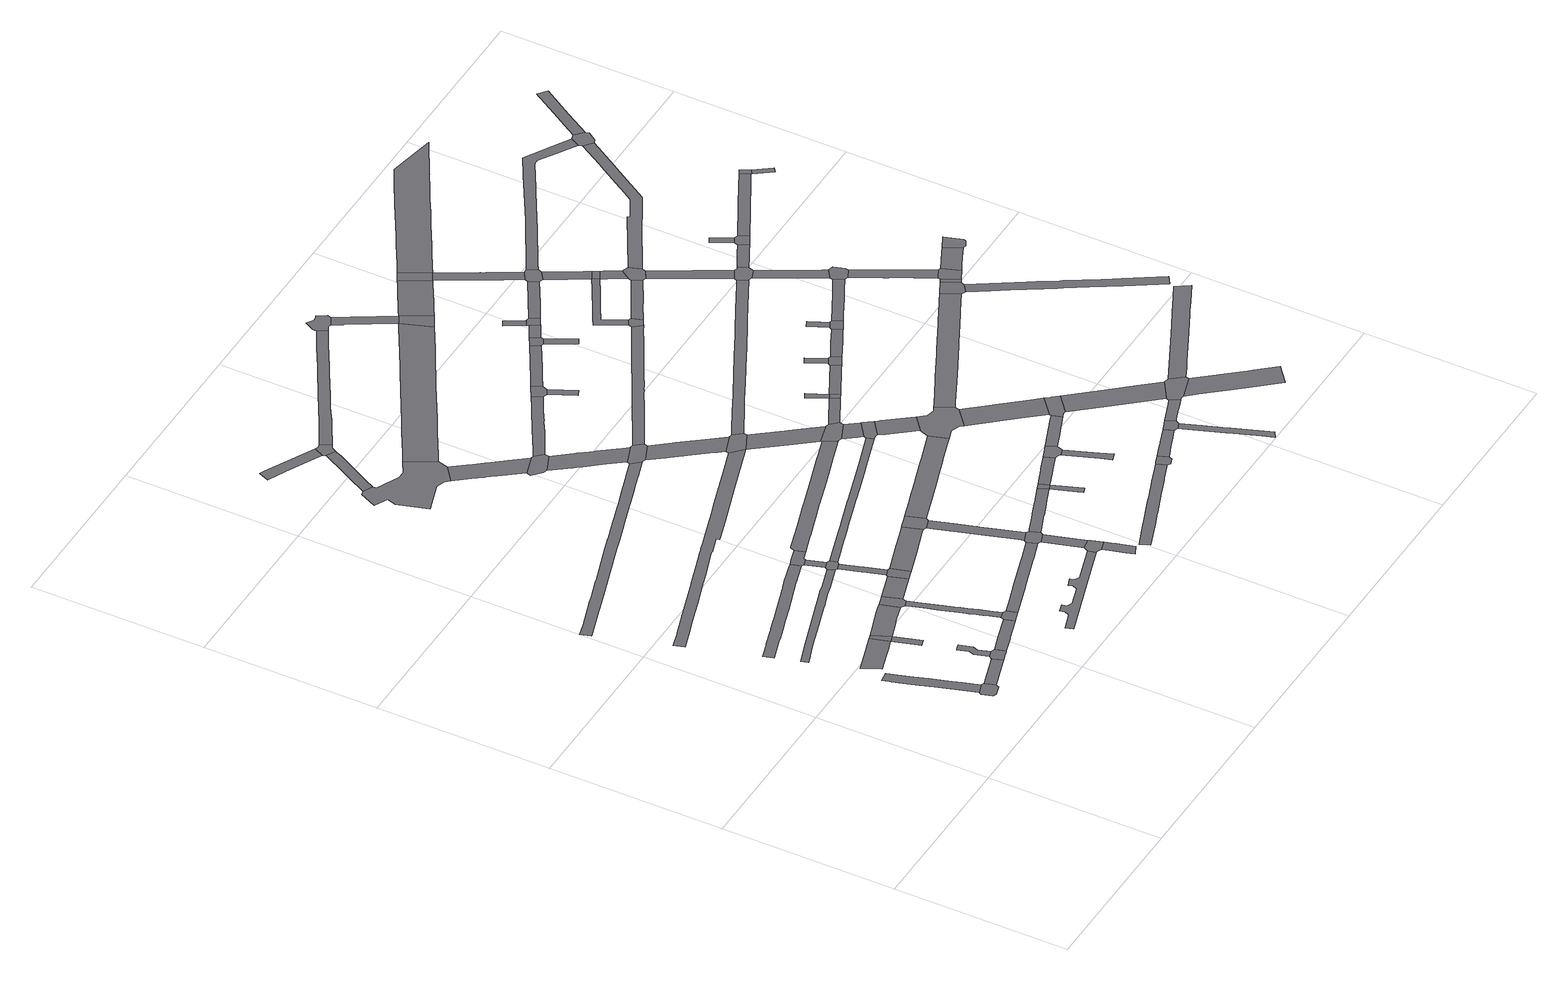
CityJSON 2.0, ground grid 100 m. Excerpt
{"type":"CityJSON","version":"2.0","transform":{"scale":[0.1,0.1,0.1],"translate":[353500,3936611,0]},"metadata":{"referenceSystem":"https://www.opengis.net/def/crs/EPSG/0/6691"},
"CityObjects":{
"road1":{"type":"Road","attributes":{"RoadStructureAttribute.sectionType":"1"},"geometry":[{"type":"MultiSurface","lod":"1","boundaries":[[[0,1,2,3,4,5,6,7,8,9,10,11,12,13,14,15,16,17,18,19,20]]]}]},
"road2":{"type":"Road","geometry":[{"type":"MultiSurface","lod":"1","boundaries":[[[19,21,22,23,24,25,26,27,28,20]]]}]},
"road3":{"type":"Road","attributes":{"RoadStructureAttribute.sectionType":"1"},"geometry":[{"type":"MultiSurface","lod":"1","boundaries":[[[29,30,28,27,31,32,33]]]}]},
"road4":{"type":"Road","attributes":{"RoadStructureAttribute.sectionType":"1"},"geometry":[{"type":"MultiSurface","lod":"1","boundaries":[[[34,35,36,37,38,39,40,41,42,43]]]}]},
"road5":{"type":"Road","geometry":[{"type":"MultiSurface","lod":"1","boundaries":[[[44,45,46,47,48,49,50,51,52,33,32]]]}]},
"road6":{"type":"Road","attributes":{"RoadStructureAttribute.sectionType":"1"},"geometry":[{"type":"MultiSurface","lod":"1","boundaries":[[[51,53,54,55,56,57,58,59,52]]]}]},
"road7":{"type":"Road","geometry":[{"type":"MultiSurface","lod":"1","boundaries":[[[39,60,61,40]]]}]},
"road8":{"type":"Road","attributes":{"RoadStructureAttribute.sectionType":"1"},"geometry":[{"type":"MultiSurface","lod":"1","boundaries":[[[39,62,63,64,60]]]}]},
"road9":{"type":"Road","attributes":{"RoadStructureAttribute.sectionType":"1"},"geometry":[{"type":"MultiSurface","lod":"1","boundaries":[[[65,66,67,68,69,70,71,72,73,74,75,76,77,78,79,80,81,82,83,84,85,86,87,88,89,90,91,92,93,94,95,96,97,98,99,100]]]}]},
"road10":{"type":"Road","attributes":{"RoadStructureAttribute.sectionType":"1"},"geometry":[{"type":"MultiSurface","lod":"1","boundaries":[[[101,102,103,104,105,106,107,108,109,110,111,112,113,114,115,116,117,118,119,120]]]}]},
"road11":{"type":"Road","attributes":{"RoadStructureAttribute.sectionType":"1"},"geometry":[{"type":"MultiSurface","lod":"1","boundaries":[[[121,122,123,124,125,126,61,60,127,128,129,130,131,132,133]]]}]},
"road12":{"type":"Road","attributes":{"RoadStructureAttribute.sectionType":"1"},"geometry":[{"type":"MultiSurface","lod":"1","boundaries":[[[134,135,136,137,50,49,138,139,140,141]]]}]},
"road13":{"type":"Road","geometry":[{"type":"MultiSurface","lod":"1","boundaries":[[[142,133,132,143,144,145,146,147]]]}]},
"road14":{"type":"Road","attributes":{"RoadStructureAttribute.sectionType":"1"},"geometry":[{"type":"MultiSurface","lod":"1","boundaries":[[[148,149,150,151,152,153,154,155,156,144,143,157,158,159,160,161,162,163,164,165,166,167,168,169,170,171,172,173,174]]]}]},
"road15":{"type":"Road","geometry":[{"type":"MultiSurface","lod":"1","boundaries":[[[175,176,177,148,174,178,134,141]]]}]},
"road16":{"type":"Road","attributes":{"RoadStructureAttribute.sectionType":"1"},"geometry":[{"type":"MultiSurface","lod":"1","boundaries":[[[179,180,147,146,181,182]]]}]},
"road17":{"type":"Road","attributes":{"RoadStructureAttribute.sectionType":"1"},"geometry":[{"type":"MultiSurface","lod":"1","boundaries":[[[183,184,185,186,187,188,189,190,191,192,193,194,195,196,197,198,199,200,201,202,203,204,205,206,207,208,209,210,211,212,213,214,215,216,217,218,219,220,221,222,223,224,225,226,227,228,229,230,231,232]]]}]},
"road18":{"type":"Road","attributes":{"RoadStructureAttribute.sectionType":"1"},"geometry":[{"type":"MultiSurface","lod":"1","boundaries":[[[233,234,235,236]]]}]},
"road19":{"type":"Road","geometry":[{"type":"MultiSurface","lod":"1","boundaries":[[[237,238,236,235,101,120,239,240]]]}]},
"road20":{"type":"Road","attributes":{"RoadStructureAttribute.sectionType":"1"},"geometry":[{"type":"MultiSurface","lod":"1","boundaries":[[[239,241,242,243,244,245,246,247,248,249,250,240]]]}]},
"road21":{"type":"Road","geometry":[{"type":"MultiSurface","lod":"1","boundaries":[[[251,252,253,254,246,245,179,182]]]}]},
"road22":{"type":"Road","attributes":{"RoadStructureAttribute.sectionType":"1"},"geometry":[{"type":"MultiSurface","lod":"1","boundaries":[[[255,256,257,258,259,260,261,262,263,264,265,266,267,268,269,270,271,272,273,274,275,276,277,278,279,280,281,282,283,284,285,286,287,288,289,290,291,292,293,294,295,296,297,298,299,300,301,302,303,304,305,306,307,308,309,310,311,312]]]}]},
"road23":{"type":"Road","geometry":[{"type":"MultiSurface","lod":"1","boundaries":[[[99,313,234,233,314,315,316,317,318,100]]]}]},
"road24":{"type":"Road","attributes":{"RoadStructureAttribute.sectionType":"1"},"geometry":[{"type":"MultiSurface","lod":"1","boundaries":[[[319,320,321,322,323,324,325,326,327,328,329,330,331,332,333,334,335,336,337]]]}]},
"road25":{"type":"Road","attributes":{"RoadStructureAttribute.sectionType":"1"},"geometry":[{"type":"MultiSurface","lod":"1","boundaries":[[[338,339,340,341,342,343,344,176,175,345,346,347,348,349,350,351,352]]]}]},
"road26":{"type":"Road","geometry":[{"type":"MultiSurface","lod":"1","boundaries":[[[353,354,355,356,357,358,359,360,361,362,363,364,365,366,367,368,369,370,371]]]}]},
"road27":{"type":"Road","attributes":{"RoadStructureAttribute.sectionType":"1"},"geometry":[{"type":"MultiSurface","lod":"1","boundaries":[[[253,372,373,374,375,376,377,378,379,254]]]}]},
"road28":{"type":"Road","attributes":{"RoadStructureAttribute.sectionType":"1"},"geometry":[{"type":"MultiSurface","lod":"1","boundaries":[[[380,381,382,383,384,385,386,387,388,389]]]}]},
"road29":{"type":"Road","attributes":{"RoadStructureAttribute.sectionType":"1"},"geometry":[{"type":"MultiSurface","lod":"1","boundaries":[[[390,391,392,359,358,393,394,395,396,397,398,399]]]}]},
"road30":{"type":"Road","geometry":[{"type":"MultiSurface","lod":"1","boundaries":[[[398,400,401,402,403,380,389,399]]]}]},
"road31":{"type":"Road","attributes":{"RoadStructureAttribute.sectionType":"1"},"geometry":[{"type":"MultiSurface","lod":"1","boundaries":[[[369,404,405,406,407,408,409,410,411,412,413,414,415,416,370]]]}]},
"road32":{"type":"Road","geometry":[{"type":"MultiSurface","lod":"1","boundaries":[[[417,418,419,420,376,375,421,422,423]]]}]},
"road33":{"type":"Road","attributes":{"RoadStructureAttribute.sectionType":"1"},"geometry":[{"type":"MultiSurface","lod":"1","boundaries":[[[424,425,426,427,428,429,430,431,432,433,422,421,434,435,436,437,438,439,440,441]]]}]},
"road34":{"type":"Road","geometry":[{"type":"MultiSurface","lod":"1","boundaries":[[[442,443,444,445,337,336,446,447]]]}]},
"road35":{"type":"Road","geometry":[{"type":"MultiSurface","lod":"1","boundaries":[[[440,352,351,448,449,450,451,441]]]}]},
"road36":{"type":"Road","attributes":{"RoadStructureAttribute.sectionType":"1"},"geometry":[{"type":"MultiSurface","lod":"1","boundaries":[[[452,445,444,453,454,449,448]]]}]},
"road37":{"type":"Road","attributes":{"RoadStructureAttribute.sectionType":"1"},"geometry":[{"type":"MultiSurface","lod":"1","boundaries":[[[455,456,457,458,459,460,442,447]]]}]},
"road38":{"type":"Road","geometry":[{"type":"MultiSurface","lod":"1","boundaries":[[[461,462,463,464,465,410,409,466,467]]]}]},
"road39":{"type":"Road","attributes":{"RoadStructureAttribute.sectionType":"1"},"geometry":[{"type":"MultiSurface","lod":"1","boundaries":[[[468,469,470,471,472,473,474,475,476,477,478,316,315,479,480,481,482,483,484,485,486,487,488,489,490,491,492,493]]]}]},
"road40":{"type":"Road","attributes":{"RoadStructureAttribute.sectionType":"1"},"geometry":[{"type":"MultiSurface","lod":"1","boundaries":[[[494,495,496,497,498,499,500,501,502,503,504,505,506,507,508,509,510,511,512,513,514,515,516,517,518,238,237]]]}]},
"road41":{"type":"Road","attributes":{"RoadStructureAttribute.sectionType":"1"},"geometry":[{"type":"MultiSurface","lod":"1","boundaries":[[[519,520,521,522,523,524,525,526,463,462,527,528,529,530,531,532,533,534]]]}]},
"road42":{"type":"Road","attributes":{"RoadStructureAttribute.sectionType":"1"},"geometry":[{"type":"MultiSurface","lod":"1","boundaries":[[[535,536,537,538,539,540,541,451,450,542,543,544,545,546,547,548]]]}]},
"road43":{"type":"Road","geometry":[{"type":"MultiSurface","lod":"1","boundaries":[[[533,204,203,549,550,551,552,534]]]}]},
"road44":{"type":"Road","attributes":{"RoadStructureAttribute.sectionType":"1"},"geometry":[{"type":"MultiSurface","lod":"1","boundaries":[[[553,554,555,556,557,558,550,549,559,560,561,562,563,564,565,566,567,568]]]}]},
"road45":{"type":"Road","attributes":{"RoadStructureAttribute.sectionType":"1"},"geometry":[{"type":"MultiSurface","lod":"1","boundaries":[[[464,569,570,571,572,573,574,575,576,577,578,579,580,581,582,583,584,465]]]}]},
"road46":{"type":"Road","attributes":{"RoadStructureAttribute.sectionType":"1"},"geometry":[{"type":"MultiSurface","lod":"1","boundaries":[[[585,586,587,588,589,590,591,592,593,594,595,596,597,598,599,600,601,602,603,604,417,423]]]}]},
"road47":{"type":"Road","attributes":{"RoadStructureAttribute.sectionType":"1"},"geometry":[{"type":"MultiSurface","lod":"1","boundaries":[[[605,606,607,608,609,610,611,612,613,614,615,616,617,618,619,620,621,622,623,624,625,626,627,628,629]]]}]},
"road48":{"type":"Road","geometry":[{"type":"MultiSurface","lod":"1","boundaries":[[[630,631,535,548]]]}]},
"road49":{"type":"Road","geometry":[{"type":"MultiSurface","lod":"1","boundaries":[[[548,632,633,634,635,630]]]}]},
"road50":{"type":"Road","attributes":{"RoadStructureAttribute.sectionType":"1"},"geometry":[{"type":"MultiSurface","lod":"1","boundaries":[[[401,636,637,638,639,640,641,642,643,644,645,646,647,648,649,650,651,652,653,654,655,656,657,658,659,660,661,662,663,402]]]}]},
"road51":{"type":"Road","geometry":[{"type":"MultiSurface","lod":"1","boundaries":[[[664,665,568,567,255,312,666]]]}]},
"road52":{"type":"Road","attributes":{"RoadStructureAttribute.sectionType":"1"},"geometry":[{"type":"MultiSurface","lod":"1","boundaries":[[[667,668,669,670,671,672,673,674,675,676,677,678,679,680,681,682,683,684,685,686,687,688,689,690,691,692,693,694,695,696,697,698,699,700,701,702,353,371]]]}]},
"road53":{"type":"Road","attributes":{"RoadStructureAttribute.sectionType":"1"},"geometry":[{"type":"MultiSurface","lod":"1","boundaries":[[[703,704,705,706,707,708,666,312,709,710,711,712,713,714]]]}]},
"road54":{"type":"Road","attributes":{"RoadStructureAttribute.sectionType":"1"},"geometry":[{"type":"MultiSurface","lod":"1","boundaries":[[[715,716,717,718,631,630,719,720,721,722]]]}]},
"road55":{"type":"Road","geometry":[{"type":"MultiSurface","lod":"1","boundaries":[[[723,714,713,724,493,492,725,726,727]]]}]},
"road56":{"type":"Road","geometry":[{"type":"MultiSurface","lod":"1","boundaries":[[[728,729,730,731,576,575,732]]]}]},
"road57":{"type":"Road","attributes":{"RoadStructureAttribute.sectionType":"1"},"geometry":[{"type":"MultiSurface","lod":"1","boundaries":[[[733,726,725,734,735]]]}]},
"road58":{"type":"Road","attributes":{"RoadStructureAttribute.sectionType":"1"},"geometry":[{"type":"MultiSurface","lod":"1","boundaries":[[[736,737,728,732]]]}]},
"road59":{"type":"Road","geometry":[{"type":"MultiSurface","lod":"1","boundaries":[[[507,506,738,739,740,741,733,735]]]}]},
"road60":{"type":"Road","geometry":[{"type":"MultiSurface","lod":"1","boundaries":[[[721,742,743,744,745,746,747,722]]]}]},
"road61":{"type":"Road","attributes":{"RoadStructureAttribute.sectionType":"1"},"geometry":[{"type":"MultiSurface","lod":"1","boundaries":[[[748,749,750,751,744,743]]]}]},
"road62":{"type":"Road","attributes":{"RoadStructureAttribute.sectionType":"1"},"geometry":[{"type":"MultiSurface","lod":"1","boundaries":[[[739,752,753,754,755,756,757,758,759,760,761,762,740]]]}]},
"road63":{"type":"Road","geometry":[{"type":"MultiSurface","lod":"1","boundaries":[[[763,764,617,616,765,766,767,768,769]]]}]},
"road64":{"type":"Road","attributes":{"RoadStructureAttribute.sectionType":"1"},"geometry":[{"type":"MultiSurface","lod":"1","boundaries":[[[551,770,771,772,773,774,775,776,777,778,779,780,781,782,783,784,785,786,787,788,789,790,791,792,793,794,795,796,797,798,799,800,801,802,803,552]]]}]},
"road65":{"type":"Road","attributes":{"RoadStructureAttribute.sectionType":"1"},"geometry":[{"type":"MultiSurface","lod":"1","boundaries":[[[804,805,806,807,723,727]]]}]},
"road66":{"type":"Road","geometry":[{"type":"MultiSurface","lod":"1","boundaries":[[[808,809,757,756,596,595,810,811,812,813,814,815,816]]]}]},
"road67":{"type":"Road","attributes":{"RoadStructureAttribute.sectionType":"1"},"geometry":[{"type":"MultiSurface","lod":"1","boundaries":[[[817,818,819,820,821,822,730,729,823,824,825,826,827,828,829]]]}]},
"road68":{"type":"Road","attributes":{"RoadStructureAttribute.sectionType":"1"},"geometry":[{"type":"MultiSurface","lod":"1","boundaries":[[[830,831,746,745,832,833,834,835,836]]]}]},
"road69":{"type":"Road","attributes":{"RoadStructureAttribute.sectionType":"1"},"geometry":[{"type":"MultiSurface","lod":"1","boundaries":[[[837,838,839,840,769,768,841,842,843,844,845]]]}]},
"road70":{"type":"Road","attributes":{"RoadStructureAttribute.sectionType":"1"},"geometry":[{"type":"MultiSurface","lod":"1","boundaries":[[[846,847,848,805]]]}]},
"road71":{"type":"Road","geometry":[{"type":"MultiSurface","lod":"1","boundaries":[[[804,849,846,805]]]}]},
"road72":{"type":"Road","geometry":[{"type":"MultiSurface","lod":"1","boundaries":[[[850,851,852,853,854,855,856,651,650,857,858]]]}]},
"road73":{"type":"Road","attributes":{"RoadStructureAttribute.sectionType":"1"},"geometry":[{"type":"MultiSurface","lod":"1","boundaries":[[[859,860,861,814,813,862,863,864]]]}]},
"road74":{"type":"Road","attributes":{"RoadStructureAttribute.sectionType":"1"},"geometry":[{"type":"MultiSurface","lod":"1","boundaries":[[[865,866,867,868,850,858,869,870,871,872,873,685]]]}]},
"road75":{"type":"Road","geometry":[{"type":"MultiSurface","lod":"1","boundaries":[[[874,875,876,817,829,877,878,879]]]}]},
"road76":{"type":"Road","geometry":[{"type":"MultiSurface","lod":"1","boundaries":[[[880,881,882,883,845,844,884,885]]]}]},
"road77":{"type":"Road","attributes":{"RoadStructureAttribute.sectionType":"1"},"geometry":[{"type":"MultiSurface","lod":"1","boundaries":[[[886,887,888,846,849,889,890,891,892,893]]]}]},
"road78":{"type":"Road","attributes":{"RoadStructureAttribute.sectionType":"1"},"geometry":[{"type":"MultiSurface","lod":"1","boundaries":[[[894,895,878,877]]]}]},
"road79":{"type":"Road","attributes":{"RoadStructureAttribute.sectionType":"1"},"geometry":[{"type":"MultiSurface","lod":"1","boundaries":[[[884,896,897,898,899,900,901,902,903,904,885]]]}]},
"road80":{"type":"Road","geometry":[{"type":"MultiSurface","lod":"1","boundaries":[[[865,685,684,905,906,907]]]}]},
"road81":{"type":"Road","geometry":[{"type":"MultiSurface","lod":"1","boundaries":[[[908,909,910,864,863,830,836,911,912,913]]]}]},
"road82":{"type":"Road","attributes":{"RoadStructureAttribute.sectionType":"1"},"geometry":[{"type":"MultiSurface","lod":"1","boundaries":[[[914,915,916,917,874,879]]]}]},
"road83":{"type":"Road","attributes":{"RoadStructureAttribute.sectionType":"1"},"geometry":[{"type":"MultiSurface","lod":"1","boundaries":[[[918,919,920,921,922,923,924,925,926,927,928,665,664,929,930,931,932,933,934,935,936,937,938,939,940,941,942,943,944,945,946,947,948]]]}]},
"road84":{"type":"Road","geometry":[{"type":"MultiSurface","lod":"1","boundaries":[[[949,950,951,952]]]}]},
"road85":{"type":"Road","attributes":{"RoadStructureAttribute.sectionType":"1"},"geometry":[{"type":"MultiSurface","lod":"1","boundaries":[[[953,954,955,956,957,958,959,960,881,880]]]}]},
"road86":{"type":"Road","attributes":{"RoadStructureAttribute.sectionType":"1"},"geometry":[{"type":"MultiSurface","lod":"1","boundaries":[[[961,962,963,964]]]}]},
"road87":{"type":"Road","geometry":[{"type":"MultiSurface","lod":"1","boundaries":[[[965,949,952,916,915,966,967]]]}]},
"road88":{"type":"Road","geometry":[{"type":"MultiSurface","lod":"1","boundaries":[[[893,892,968,969,970,971,961,964]]]}]},
"road89":{"type":"Road","attributes":{"RoadStructureAttribute.sectionType":"1"},"geometry":[{"type":"MultiSurface","lod":"1","boundaries":[[[972,973,974,975,908,913,976,977,978,979]]]}]},
"road90":{"type":"Road","geometry":[{"type":"MultiSurface","lod":"1","boundaries":[[[980,981,982,983,984,985,986,987,788,787]]]}]},
"road91":{"type":"Road","attributes":{"RoadStructureAttribute.sectionType":"1"},"geometry":[{"type":"MultiSurface","lod":"1","boundaries":[[[988,989,990,971,970,991,992,993,994]]]}]},
"road92":{"type":"Road","attributes":{"RoadStructureAttribute.sectionType":"1"},"geometry":[{"type":"MultiSurface","lod":"1","boundaries":[[[995,996,997,998,999,1000,1001,1002,1003,1004,1005,1006,1007,1008,1009,1010,1011,1012,998,1013,1014,1015,1016,865,907]]]}]},
"road93":{"type":"Road","geometry":[{"type":"MultiSurface","lod":"1","boundaries":[[[1017,1018,979,978,958,957,1019,1020,1021,1022]]]}]},
"road94":{"type":"Road","attributes":{"RoadStructureAttribute.sectionType":"1"},"geometry":[{"type":"MultiSurface","lod":"1","boundaries":[[[1023,1024,965,967,1025,1026,1027,1028]]]}]},
"road95":{"type":"Road","attributes":{"RoadStructureAttribute.sectionType":"1"},"geometry":[{"type":"MultiSurface","lod":"1","boundaries":[[[1029,1030,1031,1032,1033,987,986,1034,1035,1036,1037,1038,1039]]]}]},
"road96":{"type":"Road","attributes":{"RoadStructureAttribute.sectionType":"1"},"geometry":[{"type":"MultiSurface","lod":"1","boundaries":[[[815,1040,1041,1042,1043,1044,1045,1046,1047,1048,1049,1050,1051,1052,1053,1054,1055,1056,1057,1058,1059,1060,1061,1062,1063,1064,1065,1066,1067,1068,1069,1070,816]]]}]},
"road97":{"type":"Road","geometry":[{"type":"MultiSurface","lod":"1","boundaries":[[[1012,1071,1013,998]]]}]},
"road98":{"type":"Road","attributes":{"RoadStructureAttribute.sectionType":"1"},"geometry":[{"type":"MultiSurface","lod":"1","boundaries":[[[1072,1073,1074,1075,1021,1020,1076,1077,1078]]]}]},
"road99":{"type":"Road","attributes":{"RoadStructureAttribute.sectionType":"1"},"geometry":[{"type":"MultiSurface","lod":"1","boundaries":[[[1079,1080,1081,1082,1083]]]}]},
"road100":{"type":"Road","attributes":{"RoadStructureAttribute.sectionType":"1"},"geometry":[{"type":"MultiSurface","lod":"1","boundaries":[[[1084,1085,1086,1087,1088,1089,1090,985,984,1091,1092,1093,1094]]]}]},
"road101":{"type":"Road","geometry":[{"type":"MultiSurface","lod":"1","boundaries":[[[1095,1096,1079,1083,988,994]]]}]},
"road102":{"type":"Road","geometry":[{"type":"MultiSurface","lod":"1","boundaries":[[[1097,1098,1099,1100,1004,1003,1023,1028]]]}]},
"road103":{"type":"Road","attributes":{"RoadStructureAttribute.sectionType":"1"},"geometry":[{"type":"MultiSurface","lod":"1","boundaries":[[[1097,1101,1102,1103,1039,1104,1105,1106,1098]]]}]},
"road104":{"type":"Road","geometry":[{"type":"MultiSurface","lod":"1","boundaries":[[[1104,1039,1038,1107]]]}]},
"road105":{"type":"Road","attributes":{"RoadStructureAttribute.sectionType":"1"},"geometry":[{"type":"MultiSurface","lod":"1","boundaries":[[[1038,1108,1109,1110,1111,1112,1113,1114,1107]]]}]},
"road106":{"type":"Road","geometry":[{"type":"MultiSurface","lod":"1","boundaries":[[[1115,1116,1112,1111,1084,1094,1117,1118]]]}]},
"road107":{"type":"Road","attributes":{"RoadStructureAttribute.sectionType":"1"},"geometry":[{"type":"MultiSurface","lod":"1","boundaries":[[[1119,1120,1121,1122,1096,1095,1123,1124,1125,1126,1127,1128,1129,1130]]]}]},
"road108":{"type":"Road","attributes":{"RoadStructureAttribute.sectionType":"1"},"geometry":[{"type":"MultiSurface","lod":"1","boundaries":[[[1117,1131,1132,1133,1134,1135,1136,1137,1138,1139,1140,1141,1118]]]}]},
"road109":{"type":"Road","geometry":[{"type":"MultiSurface","lod":"1","boundaries":[[[1142,1143,1136,1135,948,947,1144,1145,1146]]]}]},
"road110":{"type":"Road","attributes":{"RoadStructureAttribute.sectionType":"1"},"geometry":[{"type":"MultiSurface","lod":"1","boundaries":[[[1147,1148,1149,1150,1151,1152,1017,1022,1153,1154,1155,1156,1157,1158,1159,1160]]]}]},
"road111":{"type":"Road","attributes":{"RoadStructureAttribute.sectionType":"1"},"geometry":[{"type":"MultiSurface","lod":"1","boundaries":[[[1161,1162,1163,1164,1165,1166,1167,1168,1169,1170,1171,1172,1145,1144]]]}]},
"road112":{"type":"Road","geometry":[{"type":"MultiSurface","lod":"1","boundaries":[[[1173,1174,1175,1169,1168,1119,1130,1176]]]}]},
"road113":{"type":"Road","geometry":[{"type":"MultiSurface","lod":"1","boundaries":[[[1048,1177,1178,1179,1180,1049]]]}]},
"road114":{"type":"Road","attributes":{"RoadStructureAttribute.sectionType":"1"},"geometry":[{"type":"MultiSurface","lod":"1","boundaries":[[[1181,1182,1183,1184,1185,1186,1142,1146]]]}]},
"road115":{"type":"Road","attributes":{"RoadStructureAttribute.sectionType":"1"},"geometry":[{"type":"MultiSurface","lod":"1","boundaries":[[[1187,1188,1189,1190,1191,1192,1193,1194,1195,1196,1197,1198,1071,1012,1199,1200,1201,1202,1203,1204,1205,1206,1207,1208,1209,1210,1211,1212,1213,1214,1215,1216,1217,1218]]]}]},
"road116":{"type":"Road","attributes":{"RoadStructureAttribute.sectionType":"1"},"geometry":[{"type":"MultiSurface","lod":"1","boundaries":[[[1219,1220,1221,1222,1223,1224,1225,1226,1227,1228,1229,1230,1231,1232,1233,1173,1176]]]}]},
"road117":{"type":"Road","attributes":{"RoadStructureAttribute.sectionType":"1"},"geometry":[{"type":"MultiSurface","lod":"1","boundaries":[[[1234,1180,1179,1235,1236]]]}]},
"road118":{"type":"Road","geometry":[{"type":"MultiSurface","lod":"1","boundaries":[[[1235,1237,1238,1228,1227,1236]]]}]},
"road119":{"type":"Road","geometry":[{"type":"MultiSurface","lod":"1","boundaries":[[[1239,1240,1241,1242,1243,1244]]]}]},
"road120":{"type":"Road","attributes":{"RoadStructureAttribute.sectionType":"1"},"geometry":[{"type":"MultiSurface","lod":"1","boundaries":[[[1245,1246,1247,1248,1249,1250,1251,1252,1253,1254,1255,1256,1257,1258,1259,1260,1261,1262,1263,1264,1265,1178,1177]]]}]},
"road121":{"type":"Road","geometry":[{"type":"MultiSurface","lod":"1","boundaries":[[[1239,1244,1184,1183,1266,1267]]]}]},
"road122":{"type":"Road","attributes":{"RoadStructureAttribute.sectionType":"1"},"geometry":[{"type":"MultiSurface","lod":"1","boundaries":[[[1268,1269,1238,1237,1270,1271,1272]]]}]},
"road123":{"type":"Road","attributes":{"RoadStructureAttribute.sectionType":"1"},"geometry":[{"type":"MultiSurface","lod":"1","boundaries":[[[1099,1273,1274,1275,1276,1277,1278,1279,1280,1281,1282,1283,1284,1285,1286,1287,1288,1289,1290,1291,1292,1293,1294,1295,1296,1297,1298,1299,1100]]]}]},
"road124":{"type":"Road","attributes":{"RoadStructureAttribute.sectionType":"1"},"geometry":[{"type":"MultiSurface","lod":"1","boundaries":[[[1115,1300,1301,1302,1303,1304,1305,1306,1307,1308,1309,1310,1311,1312,1313,1314,1315,1316,1317,1318,1319,1320,1321,1322,1323,1116]]]}]},
"road125":{"type":"Road","geometry":[{"type":"MultiSurface","lod":"1","boundaries":[[[1324,1325,1326,1327,1328,1268,1272]]]}]},
"road126":{"type":"Road","attributes":{"RoadStructureAttribute.sectionType":"1"},"geometry":[{"type":"MultiSurface","lod":"1","boundaries":[[[1329,1330,1331,1332,1333,1334,1335,1267,1266,1336,1337,1338,1339,1340,1341,1342,1343]]]}]},
"road127":{"type":"Road","geometry":[{"type":"MultiSurface","lod":"1","boundaries":[[[1344,1329,1343,1345,1346]]]}]},
"road128":{"type":"Road","geometry":[{"type":"MultiSurface","lod":"1","boundaries":[[[1345,1347,1348,1346]]]}]},
"road129":{"type":"Road","geometry":[{"type":"MultiSurface","lod":"1","boundaries":[[[1285,1284,1315,1314,1349,1350,1351,1352]]]}]},
"road130":{"type":"Road","attributes":{"RoadStructureAttribute.sectionType":"1"},"geometry":[{"type":"MultiSurface","lod":"1","boundaries":[[[1351,1353,1354,1355,1356,1357,1358,1359,1360,1352]]]}]}
},
"vertices":[
[601,482,0],[584,531,0],[554,627,0],[552,633,0],[548,645,0],[548,647,0],[523,721,0],[498,800,0],[479,855,0],[419,847,0],[432,807,0],[435,797,0],[454,739,0],[480,658,0],[481,654,0],[496,609,0],[503,585,0],[529,507,0],[530,502,0],[575,366,0],[633,385,0],
[567,350,0],[566,348,0],[585,291,0],[603,282,0],[660,300,0],[661,301,0],[669,318,0],[651,378,0],
[832,435,0],[801,426,0],[798,359,0],[858,379,0],[839,438,0],
[503,887,0],[602,919,0],[661,938,0],[695,949,0],[708,953,0],[714,955,0],[681,1060,0],[619,1041,0],[590,1032,0],[451,987,0],
[871,383,0],[889,388,0],[902,392,0],[905,393,0],[926,399,0],[928,400,0],[909,459,0],[887,467,0],[849,455,0],
[867,535,0],[877,566,0],[855,639,0],[834,633,0],[817,627,0],[835,566,0],[825,535,0],
[753,967,0],[706,1068,0],
[757,816,0],[761,800,0],[800,812,0],
[987,1690,0],[929,1673,0],[918,1670,0],[886,1661,0],[874,1657,0],[829,1641,0],[824,1639,0],[815,1636,0],[809,1634,0],[754,1615,0],[703,1599,0],[690,1595,0],[593,1564,0],[559,1553,0],[508,1536,0],[496,1532,0],[489,1531,0],[395,1501,0],[386,1498,0],[384,1497,0],[298,1469,0],[316,1411,0],[450,1455,0],[463,1459,0],[527,1479,0],[599,1502,0],[695,1533,0],[740,1547,0],[743,1549,0],[750,1551,0],[771,1558,0],[885,1597,0],[893,1599,0],[1006,1633,0],[1022,1638,0],[1004,1695,0],
[1060,1509,0],[927,1468,0],[884,1457,0],[837,1442,0],[784,1424,0],[774,1421,0],[706,1398,0],[638,1375,0],[490,1327,0],[357,1280,0],[368,1242,0],[501,1289,0],[651,1336,0],[719,1358,0],[795,1382,0],[798,1383,0],[819,1390,0],[883,1413,0],[939,1428,0],[1074,1471,0],
[925,1141,0],[880,1128,0],[878,1128,0],[868,1124,0],[775,1092,0],[733,1078,0],[786,978,0],[793,981,0],[837,996,0],[878,1011,0],[964,1036,0],[971,1039,0],[942,1146,0],
[1141,533,0],[1128,528,0],[1010,491,0],[925,463,0],[1022,430,0],[1031,433,0],[1156,473,0],[1160,475,0],
[966,1152,0],[996,1025,0],[1033,1037,0],[1031,1044,0],[1039,1060,0],[1005,1165,0],
[1187,562,0],[1170,612,0],[1148,681,0],[1129,737,0],[1124,754,0],[1118,770,0],[1108,803,0],[1091,857,0],[1050,982,0],[1007,990,0],[1013,971,0],[1031,913,0],[1036,898,0],[1042,879,0],[1046,866,0],[1066,803,0],[1068,797,0],[1070,791,0],[1074,780,0],[1081,758,0],[1093,719,0],[1096,711,0],[1097,707,0],[1103,689,0],[1119,638,0],[1123,627,0],[1147,551,0],
[1224,495,0],[1206,553,0],[1201,555,0],[1148,549,0],
[1158,1214,0],[1020,1170,0],[1061,1068,0],[1191,1110,0],
[211,2371,0],[286,2396,0],[290,2397,0],[377,2426,0],[397,2432,0],[419,2439,0],[503,2467,0],[514,2470,0],[688,2526,0],[746,2545,0],[759,2549,0],[867,2584,0],[897,2594,0],[973,2618,0],[977,2620,0],[1088,2655,0],[1141,2672,0],[1160,2679,0],[1237,2704,0],[1244,2706,0],[1357,2742,0],[1312,2791,0],[1238,2767,0],[1191,2752,0],[1073,2713,0],[1060,2709,0],[999,2689,0],[980,2683,0],[898,2657,0],[852,2642,0],[838,2638,0],[837,2637,0],[742,2607,0],[737,2605,0],[659,2580,0],[604,2562,0],[602,2562,0],[462,2515,0],[421,2502,0],[408,2498,0],[347,2478,0],[322,2470,0],[289,2459,0],[282,2457,0],[269,2453,0],[263,2451,0],[165,2419,0],[81,2392,0],[5,2369,0],[24,2312,0],
[1072,1641,0],[1034,1628,0],[1068,1525,0],[1106,1537,0],
[1136,1492,0],[1124,1530,0],[1086,1465,0],[1125,1478,0],
[1094,1441,0],[1124,1346,0],[1125,1345,0],[1127,1339,0],[1164,1226,0],[1202,1238,0],[1165,1355,0],[1164,1358,0],[1162,1362,0],[1129,1464,0],
[1215,1117,0],[1228,1121,0],[1250,1128,0],[1216,1233,0],
[1626,2389,0],[1480,2341,0],[1375,2307,0],[1369,2305,0],[1363,2303,0],[1220,2257,0],[1159,2237,0],[1133,2228,0],[1121,2224,0],[1112,2222,0],[1109,2220,0],[990,2182,0],[936,2164,0],[892,2152,0],[887,2148,0],[884,2147,0],[868,2143,0],[863,2141,0],[764,2108,0],[647,2070,0],[635,2066,0],[627,2063,0],[402,1990,0],[383,1984,0],[374,1981,0],[280,1949,0],[254,1940,0],[247,1938,0],[156,1909,0],[174,1852,0],[255,1878,0],[280,1886,0],[357,1912,0],[380,1920,0],[421,1933,0],[436,1937,0],[519,1963,0],[585,1986,0],[605,1993,0],[666,2013,0],[673,2015,0],[691,2021,0],[713,2029,0],[756,2043,0],[805,2060,0],[891,2090,0],[906,2091,0],[911,2092,0],[921,2096,0],[951,2105,0],[993,2119,0],[1000,2121,0],[1006,2103,0],[1018,2106,0],[1067,2122,0],[1145,2148,0],[1393,2229,0],[1695,2327,0],
[1034,1629,0],[1078,1656,0],[1128,1672,0],[1110,1729,0],[1074,1718,0],[1040,1707,0],
[1799,408,0],[1618,350,0],[1591,363,0],[1581,389,0],[1555,379,0],[1534,372,0],[1543,348,0],[1530,321,0],[1417,285,0],[1391,299,0],[1383,327,0],[1335,313,0],[1343,284,0],[1329,257,0],[1233,226,0],[1247,183,0],[1584,292,0],[1830,371,0],[1822,416,0],
[1619,686,0],[1574,671,0],[1470,638,0],[1381,609,0],[1373,606,0],[1324,591,0],[1307,585,0],[1387,548,0],[1489,581,0],[1524,592,0],[1536,596,0],[1616,622,0],[1638,629,0],[1750,665,0],[1730,722,0],
[773,3812,0],[696,3768,0],[654,3770,0],[578,3809,0],[529,3832,0],[526,3852,0],[472,3877,0],[448,3874,0],[400,3776,0],[476,3738,0],[459,3686,0],[514,3514,0],[582,3536,0],[609,3544,0],[684,3569,0],[736,3553,0],[757,3526,0],[845,3595,0],[862,3655,0],
[1264,1133,0],[1395,1175,0],[1537,1222,0],[1569,1232,0],[1535,1337,0],[1465,1314,0],[1393,1291,0],[1230,1237,0],
[650,4253,0],[548,4306,0],[520,4320,0],[481,4341,0],[374,4396,0],[346,4410,0],[320,4349,0],[416,4302,0],[496,4261,0],[622,4197,0],
[554,4034,0],[551,4029,0],[529,3987,0],[555,3908,0],[601,3994,0],[614,4018,0],[665,4114,0],[670,4125,0],[684,4152,0],[630,4179,0],
[698,4180,0],[719,4192,0],[687,4249,0],[666,4245,0],
[824,3442,0],[865,3390,0],[870,3383,0],[885,3364,0],[906,3337,0],[999,3218,0],[1112,3253,0],[1084,3288,0],[1038,3347,0],[973,3431,0],[965,3441,0],[927,3489,0],[908,3514,0],
[1619,1364,0],[1599,1358,0],[1577,1351,0],[1543,1340,0],[1587,1223,0],[1644,1242,0],[1653,1260,0],
[1789,787,0],[1788,789,0],[1756,887,0],[1724,991,0],[1720,1002,0],[1720,1003,0],[1718,1009,0],[1712,1026,0],[1683,1120,0],[1656,1204,0],[1599,1186,0],[1662,985,0],[1663,983,0],[1674,949,0],[1720,806,0],[1732,766,0],[1741,738,0],[1797,762,0],
[1920,377,0],[1900,442,0],[1896,452,0],[1836,442,0],[1836,373,0],[1863,359,0],
[1768,657,0],[1825,677,0],[1834,695,0],[1814,751,0],
[1832,455,0],[1889,473,0],[1859,570,0],
[1876,318,0],[1902,235,0],[1916,192,0],[1970,218,0],[1939,317,0],[1931,341,0],
[1043,3143,0],[1062,3137,0],[1167,3182,0],[1170,3206,0],[1128,3249,0],[992,3196,0],[990,3191,0],
[1817,1978,0],[1812,1976,0],[1703,1941,0],[1662,1928,0],[1468,1866,0],[1421,1851,0],[1311,1815,0],[1235,1791,0],[1126,1756,0],[1119,1753,0],[1119,1752,0],[1227,1705,0],[1257,1714,0],[1382,1754,0],[1388,1756,0],[1448,1775,0],[1490,1789,0],[1498,1791,0],[1537,1803,0],[1609,1827,0],[1697,1855,0],[1703,1857,0],[1726,1865,0],[1849,1905,0],[1978,1945,0],[1933,2015,0],
[1212,1516,0],[1259,1531,0],[1371,1567,0],[1397,1575,0],[1405,1578,0],[1553,1625,0],[1607,1642,0],[1613,1644,0],[1700,1671,0],[1841,1716,0],[1844,1717,0],[1963,1754,0],[2078,1791,0],[2066,1830,0],[1888,1773,0],[1850,1761,0],[1745,1727,0],[1733,1724,0],[1595,1680,0],[1594,1680,0],[1575,1674,0],[1431,1628,0],[1418,1624,0],[1387,1614,0],[1344,1600,0],
[1403,2880,0],[1382,2906,0],[1318,2988,0],[1314,2994,0],[1264,3057,0],[1258,3066,0],[1250,3076,0],[1249,3076,0],[1147,3029,0],[1168,3002,0],[1176,2991,0],[1253,2894,0],[1303,2829,0],[1315,2814,0],[1318,2810,0],[1426,2851,0],
[2133,877,0],[2028,836,0],[2018,832,0],[1941,801,0],[1912,790,0],[1861,770,0],[1830,758,0],[1848,700,0],[1959,744,0],[1961,744,0],[2043,777,0],[2048,778,0],[2149,818,0],[2155,821,0],
[1376,2736,0],[1480,2780,0],[1485,2800,0],[1445,2847,0],
[1621,2600,0],[1619,2604,0],[1586,2645,0],[1571,2665,0],[1560,2678,0],[1520,2729,0],[1442,2652,0],[1466,2621,0],[1467,2619,0],[1498,2579,0],[1510,2565,0],[1552,2511,0],[1594,2456,0],[1605,2442,0],[1631,2408,0],[1740,2449,0],
[1325,3292,0],[1389,3330,0],[1406,3339,0],[1421,3348,0],[1483,3384,0],[1560,3428,0],[1566,3432,0],[1536,3484,0],[1471,3446,0],[1418,3416,0],[1338,3370,0],[1314,3357,0],[1308,3353,0],[1247,3318,0],[1236,3312,0],[1181,3280,0],
[1743,1289,0],[1833,1318,0],[1848,1323,0],[1886,1335,0],[1969,1363,0],[1974,1364,0],[2065,1394,0],[2093,1403,0],[2099,1405,0],[2217,1444,0],[2263,1459,0],[2229,1563,0],[2062,1508,0],[2029,1498,0],[1893,1453,0],[1889,1452,0],[1815,1428,0],[1790,1420,0],[1720,1397,0],[1718,1397,0],
[2015,155,0],[2083,181,0],[2166,212,0],[2249,244,0],[2255,247,0],[2297,263,0],[2400,303,0],[2430,314,0],[2499,341,0],[2510,346,0],[2595,379,0],[2611,385,0],[2590,440,0],[2551,425,0],[2490,402,0],[2485,400,0],[2479,398,0],[2413,372,0],[2383,361,0],[2355,350,0],[2319,337,0],[2226,301,0],[2222,299,0],[2094,250,0],[1989,209,0],
[2187,834,0],[2165,890,0],
[2206,681,0],[2216,652,0],[2249,664,0],[2247,671,0],
[750,4209,0],[817,4248,0],[889,4288,0],[917,4305,0],[944,4322,0],[973,4341,0],[983,4346,0],[1055,4387,0],[1210,4476,0],[1250,4499,0],[1263,4506,0],[1321,4539,0],[1417,4594,0],[1475,4627,0],[1503,4643,0],[1472,4693,0],[1396,4650,0],[1352,4625,0],[1299,4595,0],[1218,4549,0],[1208,4543,0],[1198,4537,0],[1036,4446,0],[943,4393,0],[927,4383,0],[918,4378,0],[897,4366,0],[889,4361,0],
[1799,2397,0],[1760,2444,0],[1795,2377,0],
[910,3682,0],[976,3720,0],[990,3728,0],[1056,3766,0],[1065,3771,0],[1086,3783,0],[1127,3806,0],[1134,3810,0],[1246,3874,0],[1287,3899,0],[1398,3961,0],[1447,3989,0],[1459,3996,0],[1521,4031,0],[1567,4057,0],[1626,4090,0],[1716,4141,0],[1787,4182,0],[1723,4354,0],[1582,4273,0],[1548,4253,0],[1504,4228,0],[1444,4194,0],[1425,4183,0],[1396,4167,0],[1253,4085,0],[1166,4036,0],[1159,4032,0],[1054,3973,0],[965,3922,0],[928,3900,0],[912,3891,0],[829,3843,0],[827,3841,0],[825,3840,0],[788,3820,0],
[1971,2152,0],[1929,2206,0],[1906,2236,0],[1903,2240,0],[1856,2299,0],[1840,2321,0],[1800,2192,0],[1802,2190,0],[1815,2173,0],[1830,2153,0],[1932,2024,0],[2046,2056,0],
[2277,934,0],[2275,933,0],[2240,919,0],[2227,914,0],[2270,866,0],[2298,877,0],[2387,912,0],[2365,969,0],
[2068,2050,0],[1935,2020,0],[1997,1939,0],[2102,1985,0],[2108,2009,0],
[1627,3443,0],[1636,3472,0],[1609,3525,0],[1601,3521,0],[1592,3423,0],
[2157,1914,0],[2048,1875,0],[2069,1847,0],
[1660,3280,0],[1696,3297,0],
[2097,1797,0],[2113,1792,0],[2200,1859,0],[2163,1907,0],
[2417,904,0],[2420,896,0],[2459,911,0],[2470,945,0],[2447,1001,0],[2402,983,0],
[2493,704,0],[2514,647,0],[2557,663,0],[2529,735,0],
[2128,1772,0],[2138,1759,0],[2193,1689,0],[2195,1686,0],[2248,1618,0],[2335,1687,0],[2302,1729,0],[2239,1810,0],[2226,1826,0],[2221,1832,0],[2216,1839,0],
[2633,457,0],[2602,445,0],[2626,372,0],[2664,386,0],[2664,387,0],[2671,405,0],[2650,463,0],
[1612,2870,0],[1681,2908,0],[1733,2937,0],[1744,2943,0],[1834,2993,0],[1852,3002,0],[1869,3012,0],[1875,3015,0],[1971,3068,0],[2021,3096,0],[2031,3102,0],[2070,3123,0],[2084,3131,0],[2087,3133,0],[2106,3143,0],[2199,3193,0],[2264,3230,0],[2304,3251,0],[2266,3300,0],[2235,3283,0],[2197,3262,0],[2098,3207,0],[2040,3175,0],[2003,3155,0],[1991,3148,0],[1898,3097,0],[1891,3093,0],[1871,3082,0],[1846,3068,0],[1811,3049,0],[1732,3005,0],[1718,2998,0],[1652,2961,0],[1582,2922,0],
[2280,2098,0],[2249,2145,0],[2187,2113,0],[2157,2097,0],
[2419,1633,0],[2371,1641,0],[2321,1478,0],[2342,1470,0],[2372,1459,0],[2388,1440,0],[2487,1525,0],[2495,1550,0],[2447,1647,0],
[1885,3682,0],[1786,3626,0],[1770,3617,0],[1748,3604,0],[1733,3596,0],[1704,3579,0],[1705,3511,0],[1711,3515,0],[1731,3526,0],[1764,3545,0],[1836,3587,0],[1840,3589,0],[1919,3634,0],
[2673,1090,0],[2642,1078,0],[2559,980,0],[2561,981,0],[2613,1002,0],[2647,1015,0],[2691,1032,0],
[2751,501,0],[2744,498,0],[2720,489,0],[2688,477,0],[2765,444,0],[2794,456,0],[2855,479,0],[2868,484,0],[2845,536,0],
[2280,2161,0],[2227,2274,0],[2195,2259,0],
[2306,2111,0],
[1600,4680,0],[1605,4701,0],[1575,4753,0],[1560,4744,0],[1539,4746,0],[1503,4768,0],[1472,4716,0],[1527,4656,0],[1547,4650,0],
[2730,1239,0],[2625,1363,0],[2578,1418,0],[2581,1214,0],[2675,1103,0],[2774,1188,0],
[1776,4383,0],[1663,4573,0],[1653,4591,0],[1616,4653,0],[1558,4632,0],[1580,4596,0],[1583,4592,0],[1623,4529,0],[1653,4475,0],
[1942,3715,0],[1903,3692,0],[1900,3691,0],[1933,3630,0],[1967,3650,0],[1971,3664,0],
[2936,510,0],[2915,563,0],[2865,544,0],[2855,540,0],[2890,475,0],[2927,489,0],
[2394,2221,0],[2359,2202,0],[2294,2169,0],[2375,2147,0],[2413,2166,0],[2485,2203,0],[2508,2215,0],[2482,2266,0],
[2020,3472,0],[2055,3491,0],
[2917,401,0],[2977,241,0],[2981,231,0],[3042,69,0],[3065,7,0],[3100,27,0],[3020,242,0],[3015,255,0],[2969,378,0],
[1791,4184,0],[1813,4197,0],[1865,4226,0],
[2828,1123,0],[2801,1156,0],[2797,1160,0],[2717,1043,0],[2723,1041,0],[2729,1039,0],
[2046,3707,0],[2056,3713,0],[2027,3763,0],[2010,3754,0],
[2697,2929,0],[2665,2912,0],[2608,2882,0],[2532,2843,0],[2478,2815,0],[2463,2807,0],[2311,2729,0],[2053,2595,0],[2030,2583,0],[1996,2566,0],[1816,2474,0],[1839,2419,0],[1948,2474,0],[1952,2476,0],[1956,2478,0],[2033,2519,0],[2154,2580,0],[2252,2630,0],[2344,2677,0],[2354,2682,0],[2382,2696,0],[2435,2724,0],[2519,2768,0],[2536,2777,0],[2602,2811,0],[2680,2852,0],[2687,2856,0],[2690,2857,0],[2691,2857,0],[2877,2953,0],[2844,3005,0],
[2055,3796,0],[1996,3898,0],[1961,3879,0],[2020,3776,0],
[2951,516,0],[3022,543,0],[3028,545,0],[3072,561,0],[3093,569,0],[3066,622,0],[3059,619,0],[3034,609,0],
[2525,2302,0],[2469,2410,0],[2434,2392,0],[2490,2283,0],
[2074,3791,0],[2065,3719,0],[2103,3740,0],
[2555,2239,0],[2557,2240,0],[2570,2247,0],[2544,2298,0],
[3062,848,0],[3018,900,0],[2891,1049,0],[2843,1106,0],[2793,964,0],[2858,887,0],[3069,639,0],[3179,710,0],
[2315,3258,0],[2324,3263,0],[2329,3266,0],[2331,3267,0],[2344,3274,0],[2324,3332,0],[2307,3338,0],[2272,3319,0],
[2736,2397,0],[2636,2346,0],[2579,2316,0],[2611,2268,0],[2686,2306,0],[2753,2340,0],[2763,2345,0],
[1906,4249,0],[1958,4279,0],[2082,4350,0],[2104,4363,0],[2225,4149,0],[2238,4126,0],[2277,4058,0],[2282,4049,0],[2335,3956,0],[2384,3985,0],[2334,4074,0],[2305,4125,0],[2289,4155,0],[2276,4177,0],[2275,4180,0],[2265,4197,0],[2226,4267,0],[2156,4392,0],[2014,4520,0],[1991,4505,0],[1959,4487,0],[1811,4403,0],
[3209,705,0],[3185,709,0],[3109,575,0],[3126,572,0],[3262,613,0],[3266,632,0],
[2329,3936,0],[2200,3862,0],[2125,3752,0],[2198,3793,0],[2287,3844,0],[2355,3882,0],
[2437,3621,0],[2276,3530,0],[2229,3504,0],[2186,3479,0],[2214,3427,0],[2254,3437,0],[2240,3464,0],[2324,3512,0],[2431,3572,0],[2522,3623,0],[2502,3658,0],
[2529,1567,0],[2725,1664,0],[2929,1766,0],[2948,1776,0],[2958,1781,0],[3009,1806,0],[3153,1879,0],[3169,1887,0],[3297,1950,0],[3247,2049,0],[3199,2024,0],[3149,1999,0],[3145,1997,0],[3120,1985,0],[3046,1947,0],[3030,1939,0],[3025,1937,0],[2916,1883,0],[2899,1874,0],[2870,1860,0],[2862,1855,0],[2816,1832,0],[2765,1807,0],[2715,1782,0],[2697,1773,0],[2675,1762,0],[2632,1740,0],[2546,1697,0],[2541,1694,0],[2477,1662,0],[2467,1657,0],
[2070,4550,0],
[3569,251,0],[3505,327,0],[3480,356,0],[3462,377,0],[3179,510,0],[3337,324,0],[3470,167,0],
[2779,2431,0],[2758,2475,0],[2729,2536,0],[2693,2519,0],[2744,2413,0],
[2588,3478,0],[2579,3473,0],[2481,3420,0],[2451,3402,0],[2426,3389,0],[2417,3384,0],[2368,3357,0],[2443,3330,0],[2456,3336,0],[2475,3347,0],[2617,3426,0],
[2821,2375,0],[2795,2428,0],
[2378,3876,0],[2427,3910,0],[2436,3934,0],[2404,3984,0],
[2442,3764,0],[2453,3745,0],[2496,3668,0],[2554,3688,0],[2534,3723,0],[2465,3844,0],
[2574,3653,0],
[2531,3608,0],[2540,3591,0],[2592,3498,0],[2593,3497,0],[2632,3552,0],[2625,3565,0],[2585,3635,0],
[2694,3472,0],[2671,3540,0],[2637,3420,0],[2688,3450,0],
[3084,2578,0],[2997,2532,0],[2983,2525,0],[2888,2476,0],[2861,2396,0],[2865,2398,0],[2920,2426,0],[2927,2430,0],[2973,2453,0],[2996,2465,0],[3035,2485,0],[3113,2526,0],
[2669,3362,0],[2709,3289,0],[2748,3218,0],[2756,3203,0],[2852,3024,0],[2907,3053,0],[2856,3146,0],[2806,3236,0],[2795,3256,0],[2738,3359,0],[2692,3444,0],
[2937,3053,0],[2926,3047,0],[2898,2948,0],[2954,2968,0],[2965,3000,0],
[3865,1028,0],[3793,992,0],[3727,959,0],[3690,941,0],[3670,931,0],[3530,862,0],[3329,663,0],[3377,687,0],[3582,788,0],[3651,822,0],[3704,848,0],[3735,864,0],[3800,895,0],[3917,952,0],
[2913,2920,0],[2936,2878,0],[2938,2874,0],[2983,2792,0],[2992,2776,0],[2993,2774,0],[3052,2665,0],[3089,2598,0],[3138,2636,0],[3124,2661,0],[3047,2799,0],[3042,2810,0],
[3188,2547,0],[3192,2566,0],[3172,2627,0],[3134,2520,0],
[3322,1938,0],[3369,1975,0],[3377,1993,0],[3328,2090,0],
[3036,3037,0],[3081,3061,0],[3122,3082,0],[3094,3135,0],[3036,3105,0],[3020,3097,0],
[2744,4936,0],[2661,4888,0],[2572,4838,0],[2546,4824,0],[2509,4803,0],[2503,4798,0],[2468,4779,0],[2400,4739,0],[2321,4693,0],[2319,4692,0],[2264,4662,0],[2131,4585,0],[2196,4415,0],[2223,4431,0],[2273,4460,0],[2289,4469,0],[2349,4503,0],[2405,4536,0],[2410,4539,0],[2414,4541,0],[2484,4581,0],[2505,4593,0],[2591,4641,0],[2599,4647,0],[2682,4694,0],[2734,4723,0],[2831,4778,0],[2834,4779,0],[2837,4781,0],[3049,4902,0],[3053,4904,0],[2781,4956,0],
[3174,2446,0],[3221,2357,0],[3227,2345,0],[3232,2336,0],[3241,2321,0],[3293,2222,0],[3318,2177,0],[3340,2135,0],[3350,2117,0],[3407,2143,0],[3299,2341,0],[3297,2344,0],[3295,2348,0],[3275,2387,0],[3241,2450,0],
[3345,2098,0],[3399,2005,0],[3349,2100,0],
[3460,2037,0],[3425,2138,0],
[3133,3176,0],[3103,3233,0],[3074,3288,0],[3042,3272,0],[3082,3197,0],[3102,3160,0],
[3390,1830,0],[3443,1746,0],[3533,1602,0],[3537,1595,0],[3570,1542,0],[3580,1527,0],[3585,1518,0],[3655,1405,0],[3747,1256,0],[3779,1206,0],[3872,1057,0],[3921,1088,0],[3857,1190,0],[3795,1288,0],[3770,1328,0],[3739,1378,0],[3636,1545,0],[3629,1557,0],[3566,1659,0],[3540,1702,0],[3508,1754,0],
[3184,3115,0],[3156,3168,0],
[3573,2212,0],[3535,2193,0],[3500,2057,0],[3554,2084,0],[3620,2116,0],
[2479,3958,0],[2724,4095,0],[2747,4109,0],[2761,4117,0],[2791,4134,0],[2971,4238,0],[2994,4252,0],[3160,4348,0],[3191,4350,0],[3316,4273,0],[3322,4270,0],[3397,4224,0],[3424,4276,0],[3371,4307,0],[3173,4424,0],[3064,4360,0],[2986,4315,0],[2945,4291,0],[2861,4241,0],[2828,4222,0],[2733,4166,0],[2714,4156,0],[2702,4149,0],[2644,4118,0],[2520,4049,0],[2512,4044,0],[2488,4031,0],
[2790,3524,0],[2803,3531,0],[2810,3535,0],[2894,3582,0],[2923,3597,0],[2979,3628,0],[3006,3642,0],[3065,3674,0],[3154,3721,0],[3170,3729,0],[3171,3730,0],[3189,3740,0],[3292,3906,0],[3345,3990,0],[3452,4162,0],[3403,4201,0],[3317,4060,0],[3285,4009,0],[3205,3879,0],[3198,3867,0],[3147,3786,0],[3122,3772,0],[3027,3720,0],[3019,3734,0],
[3639,2112,0],[3674,2129,0],[3681,2145,0],[3645,2248,0],[3640,2245,0],
[3589,3397,0],[3502,3351,0],[3474,3336,0],[3399,3297,0],[3301,3245,0],[3214,3199,0],[3182,3182,0],[3355,3205,0],[3363,3210,0],[3433,3246,0],[3452,3256,0],[3471,3266,0],[3538,3302,0],[3553,3310,0],[3617,3343,0],
[3616,3411,0],[3620,3339,0],[3644,3357,0],
[3692,3243,0],[3716,3261,0],
[3472,4170,0],[3509,4220,0],[3501,4240,0],[3456,4284,0],
[3556,4330,0],[3591,4387,0],[3699,4563,0],[3652,4602,0],[3641,4585,0],[3630,4568,0],[3562,4457,0],[3504,4363,0]
]}
